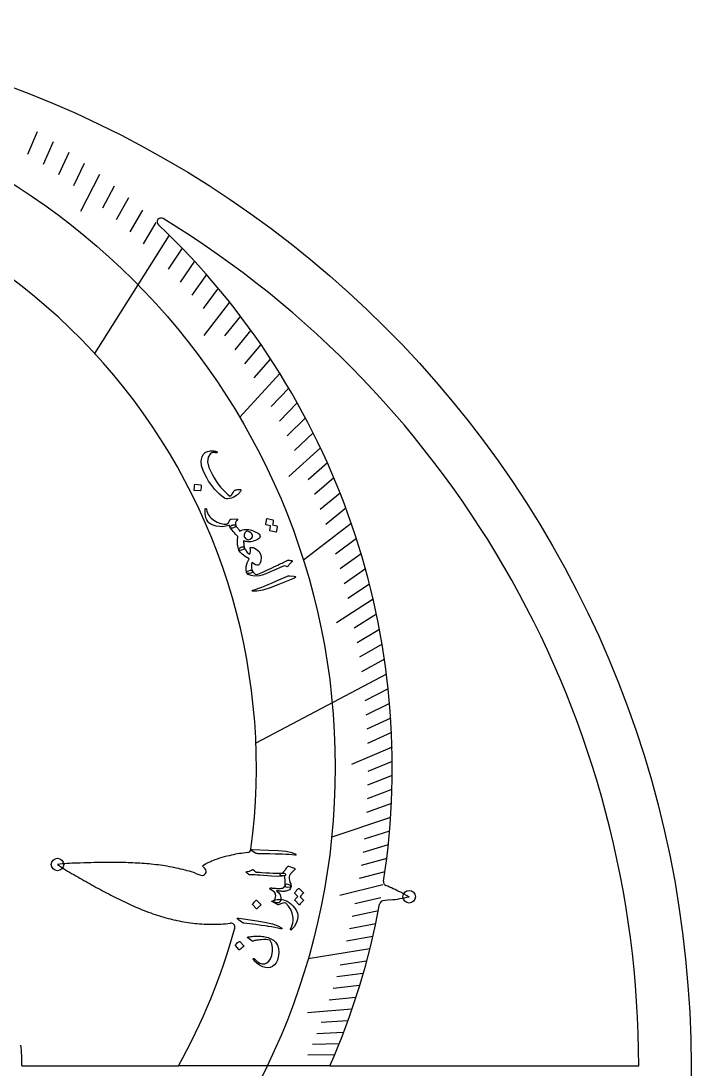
# Model space of a CAD drawing. Header units: millimetres. Extents: x -67 to 67, y -67 to 67.
# Drawn here: x 24.1 to 67, y -0.2 to 67 of the extents above; entities that cross this region are included whole.
import ezdxf

# ---------------------------------------------------------------- set-up
doc = ezdxf.new("R2010")
doc.units = ezdxf.units.MM
for name, color, linetype in [('CUT_INNER', 6, 'Continuous'), ('CUT_OUTER', 1, 'Continuous'), ('ENGRAVE', 7, 'Continuous'), ('ENGRAVE_FINE', 8, 'Continuous'), ('TEXT', 5, 'Continuous')]:
    doc.layers.add(name, color=color, linetype=linetype)

msp = doc.modelspace()

# ---------------------------------------------------------------- linework, layer by layer
at = {"layer": 'CUT_INNER'}
for points in [[(35.851, 12.642), (35.684, 12.808), (35.681, 12.812)], [(35.269, 12.345), (35.59, 12.23)], [(48.393, 11.137), (48.93, 10.849), (48.934, 10.846)], [(47.726, 10.641), (47.258, 10.581)], [(37.484, 9.149), (37.471, 9.147)], [(24.121, 0), (34.142, 0)], [(43.857, 0), (63.65, 0)]]:
    msp.add_lwpolyline(points, dxfattribs=at)
for centre, radius, start, end in [((0, 19.146), 39.144, 352.28361, 87.65787), ((33.034, 54.113), 0.25, 58.53516, 226.58203), ((0.001, 19.146), 47.853, 351.21611, 46.62971), ((0.001, 0), 63.649, 359.99976, 58.59793), ((39.261, 5.383), 8.308, 101.84655, 110.73031), ((39.419, 5.005), 8.711, 95.58141, 102.35826), ((38.542, 13.923), 0.25, 276.94079, 352.44141), ((27.725, 2.788), 10.215, 90.5731, 97.45105), ((32.333, 21.209), 10.196, 234.41726, 241.30067), ((30.186, -63.848), 76.893, 90.56019, 91.91046), ((29.828, -26.446), 39.49, 88.83015, 90.57156), ((30.134, -11.649), 24.689, 86.07694, 88.8383), ((30.618, -4.587), 17.611, 82.24398, 86.07703), ((31.125, -0.853), 13.843, 77.39805, 82.23551), ((39.445, 6.524), 7.329, 115.24221, 120.90785), ((70.664, 87.178), 86.49, 240.01353, 240.81579), ((31.565, 1.132), 11.81, 71.72197, 77.38076), ((35.674, 12.465), 0.25, 250.16903, 45.05509), ((54.444, 58.043), 53.144, 240.76568, 242.06129), ((47.54, 11.801), 0.25, 171.38765, 245.83961), ((28.029, -32.23), 47.91, 64.84618, 66.10148), ((43.911, 38.166), 30.649, 242.04724, 244.27988), ((46.625, 20.787), 10.205, 276.19637, 283.08134), ((39.547, 29.101), 20.588, 244.2759, 247.5676), ((0.007, 19.144), 47.847, 336.41543, 349.44572), ((47.29, 10.333), 0.25, 97.28539, 169.27734), ((37.588, 24.361), 15.459, 247.57158, 251.91442), ((36.721, 21.713), 12.673, 251.92737, 257.19685), ((36.395, 20.299), 11.222, 257.21717, 263.18404), ((0.02, 19.137), 39.122, 330.71437, 344.73352), ((36.318, 19.678), 10.596, 263.20279, 269.61283), ((36.317, 19.301), 10.219, 269.60254, 276.48476), ((37.521, 8.902), 0.25, 344.70703, 98.41629), ((10.079, -0.018), 14.042, 0.0737, 5.54873)]:
    msp.add_arc(centre, radius, start, end, dxfattribs=at)
at = {"layer": 'CUT_OUTER'}
msp.add_circle((0, 0), 67, dxfattribs=at)
at = {"layer": 'ENGRAVE'}
for points in [[(33.555, 53.265), (28.777, 45.681)], [(40.649, 44.398), (38.075, 41.586)], [(45.228, 34.781), (42.156, 32.419)], [(47.48, 25.123), (39.114, 20.696)], [(47.746, 15.927), (43.969, 14.667)], [(46.416, 7.501), (42.454, 6.861)], [(43.858, 0), (34.143, 0)]]:
    msp.add_lwpolyline(points, dxfattribs=at)
for centre, radius in [((0, 19.146), 44.196), ((26.399, 12.917), 0.402), ((48.935, 10.846), 0.402)]:
    msp.add_circle(centre, radius, dxfattribs=at)
at = {"layer": 'ENGRAVE_FINE'}
for points in [[(25.087, 59.897), (24.474, 58.432)], [(26.118, 59.244), (25.477, 57.79)], [(27.127, 58.569), (26.458, 57.125)], [(28.114, 57.871), (27.418, 56.438)], [(29.079, 57.152), (27.873, 54.781)], [(30.021, 56.412), (29.271, 55.002)], [(30.94, 55.652), (30.163, 54.254)], [(31.836, 54.874), (31.032, 53.489)], [(32.708, 54.078), (31.878, 52.706)], [(34.378, 52.435), (33.496, 51.09)], [(35.176, 51.591), (34.268, 50.26)], [(35.949, 50.733), (35.016, 49.416)], [(36.696, 49.861), (35.739, 48.56)], [(37.419, 48.976), (35.781, 46.832)], [(38.116, 48.08), (37.109, 46.811)], [(38.788, 47.174), (37.757, 45.92)], [(39.434, 46.257), (38.379, 45.02)], [(40.054, 45.332), (38.976, 44.112)], [(41.219, 43.457), (40.095, 42.272)], [(41.764, 42.509), (40.617, 41.342)], [(42.283, 41.556), (41.114, 40.407)], [(42.777, 40.597), (41.587, 39.468)], [(43.246, 39.634), (41.225, 37.782)], [(43.691, 38.668), (42.459, 37.577)], [(44.111, 37.699), (42.858, 36.628)], [(44.507, 36.728), (43.234, 35.677)], [(44.88, 35.755), (43.586, 34.724)], [(45.553, 33.807), (44.221, 32.819)], [(45.855, 32.834), (44.504, 31.866)], [(46.134, 31.861), (44.765, 30.916)], [(46.391, 30.89), (45.004, 29.966)], [(46.626, 29.921), (44.281, 28.416)], [(46.838, 28.954), (45.417, 28.076)], [(47.03, 27.991), (45.592, 27.135)], [(47.2, 27.031), (45.746, 26.198)], [(47.35, 26.075), (45.88, 25.265)], [(47.589, 24.176), (46.089, 23.414)], [(47.679, 23.234), (46.165, 22.496)], [(47.75, 22.298), (46.222, 21.584)], [(47.803, 21.368), (46.261, 20.679)], [(47.837, 20.444), (45.241, 19.334)], [(47.853, 19.526), (46.286, 18.887)], [(47.851, 18.615), (46.272, 18.001)], [(47.833, 17.712), (46.242, 17.123)], [(47.798, 16.815), (46.196, 16.252)], [(47.678, 15.046), (46.056, 14.534)], [(47.595, 14.173), (45.964, 13.687)], [(47.497, 13.309), (45.856, 12.849)], [(47.384, 12.452), (45.735, 12.019)], [(47.256, 11.605), (44.488, 10.925)], [(47.115, 10.766), (45.45, 10.386)], [(46.96, 9.936), (45.288, 9.582)], [(46.791, 9.115), (45.113, 8.788)], [(46.61, 8.303), (44.925, 8.003)], [(46.21, 6.708), (44.515, 6.462)], [(45.992, 5.924), (44.292, 5.705)], [(45.762, 5.15), (44.059, 4.958)], [(45.521, 4.385), (43.814, 4.22)], [(45.269, 3.63), (42.413, 3.401)], [(45.007, 2.884), (43.295, 2.775)], [(44.734, 2.149), (43.02, 2.066)], [(44.451, 1.423), (42.736, 1.368)], [(44.159, 0.706), (42.443, 0.679)]]:
    msp.add_lwpolyline(points, dxfattribs=at)
at = {"layer": 'TEXT'}
for points in [[(38.141, 36.88), (38.121, 36.839), (38.096, 36.799), (38.067, 36.759), (38.034, 36.72), (37.996, 36.681), (37.955, 36.644), (37.91, 36.607), (37.861, 36.572), (37.759, 36.508), (37.653, 36.455), (37.542, 36.413), (37.428, 36.382), (37.322, 36.365), (37.23, 36.364), (37.153, 36.379), (37.09, 36.41), (36.934, 36.527), (36.782, 36.657), (36.634, 36.799), (36.49, 36.954), (36.351, 37.122), (36.215, 37.303), (36.084, 37.498), (35.958, 37.705), (35.751, 38.111), (35.631, 38.471), (35.6, 38.787), (35.659, 39.062), (35.743, 39.209), (35.859, 39.32), (36.007, 39.396), (36.189, 39.436), (36.231, 39.438), (36.276, 39.439), (36.323, 39.437), (36.372, 39.433), (36.422, 39.427), (36.476, 39.419), (36.531, 39.408), (36.588, 39.395), (36.605, 39.39), (36.618, 39.381), (36.628, 39.37), (36.633, 39.357), (36.635, 39.346), (36.633, 39.336), (36.627, 39.325), (36.618, 39.314), (36.609, 39.306), (36.597, 39.302), (36.585, 39.301), (36.572, 39.303), (36.516, 39.314), (36.461, 39.321), (36.407, 39.324), (36.353, 39.323), (36.305, 39.316), (36.262, 39.303), (36.224, 39.283), (36.192, 39.258), (36.047, 39.027), (36.019, 38.731), (36.105, 38.368), (36.303, 37.935), (36.432, 37.708), (36.564, 37.496), (36.7, 37.299), (36.84, 37.117), (36.984, 36.951), (37.134, 36.799), (37.288, 36.662), (37.449, 36.54), (37.52, 36.592), (37.591, 36.669), (37.66, 36.77), (37.729, 36.895), (37.738, 36.902), (37.757, 36.911), (37.785, 36.92), (37.824, 36.931), (37.828, 36.931), (37.832, 36.931), (37.835, 36.931), (37.837, 36.932), (37.892, 36.942), (37.955, 36.95), (38.026, 36.953), (38.106, 36.954), (38.133, 36.95), (38.147, 36.937), (38.15, 36.913), (38.141, 36.88)], [(35.573, 37.255), (35.58, 37.252), (35.586, 37.247), (35.591, 37.24), (35.595, 37.229), (35.602, 37.144), (35.599, 37.059), (35.587, 36.975), (35.567, 36.892), (35.562, 36.882), (35.556, 36.876), (35.548, 36.873), (35.539, 36.873), (35.167, 36.899), (35.157, 36.902), (35.151, 36.909), (35.15, 36.921), (35.153, 36.937), (35.155, 36.951), (35.158, 36.972), (35.163, 37.002), (35.167, 37.039), (35.172, 37.084), (35.178, 37.138), (35.184, 37.201), (35.19, 37.273), (35.192, 37.283), (35.195, 37.289), (35.201, 37.292), (35.208, 37.291)], [(37.522, 35.056), (37.883, 35.067), (37.913, 35.064), (37.931, 35.057), (37.936, 35.044), (37.927, 35.027), (37.887, 34.972), (37.853, 34.921), (37.827, 34.874), (37.808, 34.832), (37.797, 34.789), (37.795, 34.747), (37.8, 34.705), (37.814, 34.663), (37.82, 34.618), (37.799, 34.575), (37.753, 34.536), (37.68, 34.5), (37.602, 34.475), (37.54, 34.469), (37.493, 34.484), (37.463, 34.519), (37.449, 34.549), (37.435, 34.58), (37.423, 34.612), (37.411, 34.645), (37.407, 34.65), (37.401, 34.653), (37.392, 34.654), (37.38, 34.654), (37.187, 34.598), (36.988, 34.573), (36.781, 34.58), (36.569, 34.616), (36.372, 34.673), (36.216, 34.741), (36.1, 34.821), (36.023, 34.913), (35.972, 35.008), (35.931, 35.098), (35.901, 35.183), (35.882, 35.263), (35.876, 35.304), (35.871, 35.348), (35.867, 35.396), (35.864, 35.447), (35.861, 35.501), (35.861, 35.559), (35.863, 35.62), (35.866, 35.685), (35.866, 35.7), (35.869, 35.714), (35.874, 35.724), (35.881, 35.732), (35.892, 35.74), (35.902, 35.744), (35.911, 35.744), (35.919, 35.74), (35.927, 35.735), (35.933, 35.727), (35.938, 35.717), (35.94, 35.705), (35.968, 35.578), (36.006, 35.465), (36.052, 35.364), (36.107, 35.276), (36.174, 35.194), (36.249, 35.118), (36.332, 35.048), (36.422, 34.983), (36.521, 34.924), (36.627, 34.87), (36.741, 34.821), (36.862, 34.776), (36.968, 34.748), (37.067, 34.732), (37.161, 34.729), (37.249, 34.738), (37.3, 34.768), (37.351, 34.822), (37.4, 34.901), (37.447, 35.006), (37.459, 35.025), (37.475, 35.04), (37.496, 35.05), (37.522, 35.056)], [(40.445, 34.624), (40.452, 34.621), (40.458, 34.614), (40.462, 34.606), (40.465, 34.594), (40.466, 34.548), (40.465, 34.502), (40.462, 34.458), (40.457, 34.413), (40.45, 34.37), (40.44, 34.327), (40.429, 34.283), (40.414, 34.24), (40.409, 34.23), (40.401, 34.224), (40.392, 34.221), (40.38, 34.222), (40.007, 34.306), (40.001, 34.31), (39.998, 34.318), (39.998, 34.33), (40.001, 34.346), (40.004, 34.358), (40.009, 34.376), (40.014, 34.401), (40.019, 34.433), (40.026, 34.472), (40.032, 34.518), (40.04, 34.571), (40.049, 34.632), (39.757, 34.697), (39.747, 34.701), (39.742, 34.709), (39.741, 34.722), (39.745, 34.739), (39.748, 34.753), (39.753, 34.776), (39.759, 34.807), (39.766, 34.846), (39.775, 34.893), (39.784, 34.95), (39.794, 35.016), (39.805, 35.091), (39.808, 35.1), (39.813, 35.105), (39.819, 35.107), (39.827, 35.105), (40.192, 35.018), (40.199, 35.015), (40.205, 35.009), (40.209, 35), (40.213, 34.989), (40.216, 34.95), (40.216, 34.912), (40.215, 34.874), (40.211, 34.837), (40.206, 34.8), (40.199, 34.763), (40.19, 34.727), (40.179, 34.692)], [(39.385, 33.997), (39.387, 33.991), (39.388, 33.986), (39.389, 33.981), (39.39, 33.976), (39.391, 33.972), (39.391, 33.967), (39.391, 33.963), (39.39, 33.958), (39.371, 33.901), (39.336, 33.847), (39.286, 33.798), (39.22, 33.752), (39.078, 33.682), (38.932, 33.635), (38.783, 33.611), (38.63, 33.609), (38.593, 33.612), (38.556, 33.615), (38.518, 33.619), (38.48, 33.625), (38.442, 33.631), (38.403, 33.638), (38.364, 33.646), (38.324, 33.656), (38.326, 33.588), (38.33, 33.523), (38.334, 33.462), (38.34, 33.403), (38.348, 33.346), (38.358, 33.293), (38.369, 33.243), (38.383, 33.196), (38.383, 33.176), (38.37, 33.156), (38.342, 33.134), (38.301, 33.113), (38.194, 33.067), (38.112, 33.044), (38.056, 33.043), (38.027, 33.066), (37.966, 33.232), (37.934, 33.435), (37.93, 33.674), (37.953, 33.951), (37.886, 34.014), (37.814, 34.087), (37.739, 34.169), (37.659, 34.259), (37.583, 34.35), (37.524, 34.424), (37.484, 34.481), (37.461, 34.522), (37.458, 34.546), (37.466, 34.571), (37.487, 34.598), (37.519, 34.627), (37.538, 34.64), (37.558, 34.652), (37.579, 34.663), (37.6, 34.672), (37.623, 34.679), (37.645, 34.686), (37.667, 34.692), (37.69, 34.697), (37.734, 34.702), (37.77, 34.698), (37.795, 34.687), (37.812, 34.666), (37.845, 34.615), (37.878, 34.566), (37.911, 34.518), (37.944, 34.472), (37.977, 34.427), (38.011, 34.383), (38.045, 34.34), (38.08, 34.297), (38.165, 34.339), (38.258, 34.37), (38.36, 34.39), (38.471, 34.398), (38.563, 34.395), (38.656, 34.385), (38.748, 34.368), (38.84, 34.345), (38.932, 34.314), (39.024, 34.275), (39.117, 34.229), (39.209, 34.174), (39.274, 34.128), (39.325, 34.084), (39.362, 34.04), (39.385, 33.997)], [(38.899, 34.019), (38.858, 34.109), (38.788, 34.184), (38.691, 34.243), (38.565, 34.285), (38.528, 34.286), (38.49, 34.268), (38.45, 34.231), (38.409, 34.174), (38.376, 34.108), (38.358, 34.044), (38.356, 33.985), (38.369, 33.928), (38.401, 33.873), (38.454, 33.822), (38.527, 33.773), (38.621, 33.727), (38.751, 33.783), (38.841, 33.85), (38.89, 33.928), (38.899, 34.019)], [(38.881, 31.752), (38.891, 31.691), (38.877, 31.643), (38.84, 31.609), (38.779, 31.588), (38.678, 31.577), (38.601, 31.581), (38.548, 31.6), (38.52, 31.635), (38.478, 31.822), (38.492, 32.028), (38.562, 32.254), (38.688, 32.502), (38.427, 32.67), (38.229, 32.819), (38.096, 32.95), (38.027, 33.066), (38.021, 33.11), (38.037, 33.154), (38.074, 33.198), (38.133, 33.241), (38.218, 33.279), (38.288, 33.284), (38.343, 33.256), (38.383, 33.196), (38.411, 33.138), (38.443, 33.081), (38.478, 33.028), (38.517, 32.976), (38.559, 32.926), (38.606, 32.878), (38.657, 32.833), (38.712, 32.79), (38.744, 32.878), (38.76, 32.977), (38.759, 33.087), (38.742, 33.206), (38.743, 33.218), (38.749, 33.228), (38.761, 33.236), (38.779, 33.242), (38.846, 33.245), (38.928, 33.229), (39.024, 33.193), (39.135, 33.137), (39.303, 32.997), (39.408, 32.822), (39.448, 32.612), (39.423, 32.37), (39.391, 32.26), (39.351, 32.178), (39.303, 32.124), (39.247, 32.097), (39.177, 32.098), (39.09, 32.129), (38.986, 32.19), (38.866, 32.28), (38.831, 32.175), (38.822, 32.053), (38.839, 31.912), (38.881, 31.752)], [(41.188, 32.426), (41.263, 32.418), (41.322, 32.413), (41.365, 32.409), (41.393, 32.408), (41.411, 32.406), (41.425, 32.4), (41.436, 32.39), (41.443, 32.377), (41.445, 32.361), (41.442, 32.345), (41.432, 32.331), (41.417, 32.318), (41.342, 32.255), (41.278, 32.189), (41.224, 32.118), (41.181, 32.044), (41.167, 32.022), (41.146, 32.011), (41.12, 32.01), (41.087, 32.019), (40.934, 32.072), (40.88, 32.048), (40.827, 32.025), (40.775, 32.001), (40.724, 31.979), (40.675, 31.956), (40.626, 31.934), (40.578, 31.912), (40.531, 31.89), (40.098, 31.692), (39.755, 31.547), (39.505, 31.456), (39.346, 31.416), (39.04, 31.403), (38.8, 31.435), (38.627, 31.512), (38.52, 31.635), (38.519, 31.639), (38.518, 31.643), (38.516, 31.647), (38.515, 31.651), (38.53, 31.681), (38.577, 31.713), (38.655, 31.746), (38.766, 31.78), (38.807, 31.79), (38.84, 31.788), (38.865, 31.776), (38.881, 31.752), (38.934, 31.658), (38.998, 31.586), (39.072, 31.535), (39.159, 31.507), (39.242, 31.537), (39.335, 31.573), (39.44, 31.616), (39.555, 31.666), (39.68, 31.721), (39.815, 31.782), (39.96, 31.849), (40.115, 31.922), (40.267, 31.992), (40.404, 32.056), (40.525, 32.113), (40.63, 32.163), (40.72, 32.207), (40.795, 32.243), (40.855, 32.271), (40.899, 32.291), (41.114, 32.407), (41.137, 32.415), (41.156, 32.421), (41.173, 32.425), (41.188, 32.426)], [(41.551, 31.391), (41.638, 31.372), (41.674, 31.347), (41.659, 31.316), (41.593, 31.278), (40.63, 30.894), (40.037, 30.662), (39.554, 30.509), (39.181, 30.435), (38.919, 30.438), (38.895, 30.445), (38.881, 30.454), (38.877, 30.464), (38.882, 30.474), (38.892, 30.485), (38.906, 30.494), (38.924, 30.503), (38.946, 30.511), (39.121, 30.562), (39.305, 30.624), (39.496, 30.697), (39.696, 30.782), (39.749, 30.803), (39.89, 30.862), (40.12, 30.959), (40.439, 31.094), (41.143, 31.403), (41.182, 31.416), (41.218, 31.425), (41.253, 31.429), (41.286, 31.427)], [(38.869, 13.776), (38.797, 13.825), (38.774, 13.859), (38.8, 13.879), (38.876, 13.884), (39.911, 13.84), (40.547, 13.813), (41.051, 13.76), (41.422, 13.678), (41.661, 13.568), (41.679, 13.551), (41.689, 13.537), (41.689, 13.526), (41.68, 13.518), (41.666, 13.512), (41.65, 13.509), (41.63, 13.508), (41.606, 13.511), (41.426, 13.535), (41.233, 13.553), (41.028, 13.563), (40.81, 13.568), (40.754, 13.57), (40.601, 13.574), (40.351, 13.581), (40.005, 13.59), (39.237, 13.607), (39.197, 13.611), (39.16, 13.618), (39.127, 13.629), (39.097, 13.643)], [(40.671, 12.239), (40.675, 12.289), (40.694, 12.325), (40.728, 12.348), (40.776, 12.358), (40.8, 12.363), (40.825, 12.375), (40.85, 12.395), (40.877, 12.423), (40.891, 12.441), (40.907, 12.461), (40.925, 12.483), (40.944, 12.506), (40.964, 12.532), (40.985, 12.56), (41.006, 12.59), (41.028, 12.622), (41.069, 12.681), (41.104, 12.728), (41.131, 12.762), (41.152, 12.783), (41.169, 12.796), (41.186, 12.804), (41.203, 12.806), (41.219, 12.803), (41.34, 12.766), (41.444, 12.73), (41.53, 12.695), (41.598, 12.662), (41.606, 12.654), (41.611, 12.644), (41.613, 12.632), (41.612, 12.616), (41.608, 12.597), (41.603, 12.581), (41.597, 12.57), (41.591, 12.563), (41.476, 12.471), (41.384, 12.383), (41.313, 12.298), (41.265, 12.216), (41.243, 12.129), (41.245, 12.02), (41.27, 11.89), (41.319, 11.738), (41.343, 11.664), (41.359, 11.601), (41.365, 11.549), (41.363, 11.508), (41.356, 11.489), (41.343, 11.474), (41.323, 11.464), (41.298, 11.458), (41.157, 11.449), (41.058, 11.466), (41.003, 11.508), (40.99, 11.576), (40.995, 11.646), (40.996, 11.717), (40.995, 11.79), (40.991, 11.866), (40.983, 11.943), (40.972, 12.022), (40.958, 12.103), (40.939, 12.185), (40.823, 12.18), (40.74, 12.187), (40.689, 12.207), (40.671, 12.239)], [(39.485, 12.407), (39.751, 12.388), (39.988, 12.373), (40.196, 12.361), (40.374, 12.353), (40.522, 12.349), (40.641, 12.348), (40.73, 12.35), (40.789, 12.356), (40.865, 12.367), (40.926, 12.361), (40.972, 12.34), (41.002, 12.303), (41.015, 12.262), (41.01, 12.228), (40.986, 12.2), (40.943, 12.18), (40.789, 12.158), (40.514, 12.154), (40.117, 12.169), (39.6, 12.205), (39.378, 12.224), (39.2, 12.239), (39.068, 12.248), (38.979, 12.252), (38.781, 12.242), (38.746, 12.242), (38.715, 12.247), (38.688, 12.255), (38.665, 12.267), (38.611, 12.311), (38.57, 12.345), (38.541, 12.37), (38.523, 12.385), (38.499, 12.414), (38.492, 12.435), (38.503, 12.449), (38.532, 12.457), (38.609, 12.465), (38.693, 12.489), (38.783, 12.527), (38.878, 12.581), (38.896, 12.59), (38.914, 12.593), (38.93, 12.588), (38.946, 12.577), (38.963, 12.56), (38.98, 12.544), (38.995, 12.529), (39.01, 12.515), (39.023, 12.502), (39.035, 12.49), (39.046, 12.479), (39.055, 12.468), (39.072, 12.453), (39.089, 12.442), (39.107, 12.435), (39.126, 12.432), (39.168, 12.43), (39.241, 12.425), (39.347, 12.418), (39.485, 12.407)], [(40.013, 11.376), (40.023, 11.393), (40.039, 11.404), (40.061, 11.409), (40.087, 11.408), (40.106, 11.407), (40.131, 11.405), (40.164, 11.403), (40.204, 11.401), (40.251, 11.397), (40.304, 11.394), (40.364, 11.389), (40.431, 11.385), (40.558, 11.377), (40.665, 11.378), (40.753, 11.387), (40.821, 11.405), (40.876, 11.431), (40.923, 11.469), (40.961, 11.517), (40.99, 11.576), (41.02, 11.631), (41.059, 11.662), (41.108, 11.669), (41.167, 11.652), (41.256, 11.61), (41.319, 11.572), (41.355, 11.54), (41.364, 11.512), (41.325, 11.391), (41.259, 11.299), (41.167, 11.236), (41.048, 11.201), (41.011, 11.197), (40.973, 11.194), (40.932, 11.192), (40.889, 11.191), (40.843, 11.191), (40.795, 11.192), (40.745, 11.196), (40.691, 11.201), (40.639, 11.207), (40.593, 11.212), (40.553, 11.216), (40.519, 11.22), (40.491, 11.222), (40.469, 11.225), (40.455, 11.226), (40.447, 11.227), (40.444, 11.228), (40.441, 11.227), (40.44, 11.226), (40.44, 11.224), (40.442, 11.222), (40.445, 11.218), (40.45, 11.214), (40.456, 11.208), (40.589, 11.095), (40.674, 10.959), (40.712, 10.801), (40.702, 10.619), (40.678, 10.546), (40.636, 10.494), (40.577, 10.464), (40.499, 10.454), (40.433, 10.461), (40.378, 10.474), (40.334, 10.495), (40.303, 10.522), (40.283, 10.552), (40.275, 10.58), (40.279, 10.605), (40.295, 10.627), (40.314, 10.646), (40.328, 10.662), (40.338, 10.677), (40.343, 10.69), (40.372, 10.809), (40.38, 10.914), (40.369, 11.005), (40.337, 11.082), (40.301, 11.131), (40.239, 11.186), (40.152, 11.248), (40.039, 11.316), (40.022, 11.327), (40.011, 11.341), (40.008, 11.357), (40.013, 11.376)], [(41.618, 11.064), (41.614, 11.071), (41.612, 11.079), (41.613, 11.088), (41.616, 11.1), (41.639, 11.139), (41.664, 11.176), (41.69, 11.212), (41.717, 11.246), (41.746, 11.279), (41.776, 11.31), (41.809, 11.341), (41.843, 11.37), (41.853, 11.375), (41.863, 11.377), (41.872, 11.374), (41.881, 11.367), (42.157, 11.102), (42.16, 11.096), (42.159, 11.088), (42.153, 11.077), (42.142, 11.065), (42.132, 11.057), (42.119, 11.044), (42.101, 11.025), (42.08, 11.001), (42.054, 10.972), (42.024, 10.936), (41.989, 10.895), (41.949, 10.849), (42.16, 10.637), (42.166, 10.628), (42.166, 10.618), (42.16, 10.607), (42.148, 10.595), (42.137, 10.584), (42.12, 10.568), (42.099, 10.545), (42.071, 10.516), (42.038, 10.481), (41.999, 10.438), (41.955, 10.389), (41.904, 10.332), (41.896, 10.326), (41.889, 10.325), (41.883, 10.327), (41.878, 10.333), (41.62, 10.604), (41.616, 10.611), (41.615, 10.619), (41.616, 10.628), (41.619, 10.64), (41.638, 10.673), (41.658, 10.705), (41.679, 10.736), (41.703, 10.765), (41.727, 10.792), (41.753, 10.819), (41.779, 10.844), (41.807, 10.868)], [(38.899, 10.34), (38.895, 10.346), (38.893, 10.354), (38.894, 10.363), (38.898, 10.373), (38.948, 10.443), (39.004, 10.507), (39.065, 10.566), (39.133, 10.618), (39.143, 10.622), (39.152, 10.623), (39.16, 10.621), (39.167, 10.615), (39.438, 10.357), (39.444, 10.348), (39.444, 10.339), (39.438, 10.329), (39.425, 10.318), (39.415, 10.308), (39.398, 10.293), (39.376, 10.273), (39.349, 10.246), (39.316, 10.214), (39.276, 10.175), (39.231, 10.13), (39.181, 10.078), (39.173, 10.072), (39.166, 10.069), (39.159, 10.07), (39.154, 10.076)], [(41.398, 8.737), (41.386, 8.726), (41.374, 8.719), (41.363, 8.714), (41.352, 8.713), (41.344, 8.714), (41.336, 8.718), (41.329, 8.725), (41.323, 8.734), (41.32, 8.742), (41.32, 8.752), (41.323, 8.764), (41.329, 8.777), (41.421, 8.964), (41.48, 9.147), (41.506, 9.326), (41.5, 9.501), (41.44, 9.783), (41.342, 10.031), (41.208, 10.248), (41.038, 10.431), (41.034, 10.434), (41.031, 10.436), (41.029, 10.438), (41.026, 10.44), (41.025, 10.441), (41.023, 10.442), (41.021, 10.443), (41.019, 10.444), (40.933, 10.448), (40.828, 10.428), (40.704, 10.386), (40.561, 10.32), (40.553, 10.318), (40.545, 10.318), (40.54, 10.319), (40.535, 10.321), (40.141, 10.531), (40.128, 10.548), (40.144, 10.568), (40.187, 10.593), (40.259, 10.622), (40.366, 10.654), (40.48, 10.673), (40.602, 10.68), (40.731, 10.674), (40.803, 10.663), (40.89, 10.64), (40.993, 10.604), (41.111, 10.556), (41.235, 10.487), (41.358, 10.39), (41.481, 10.265), (41.602, 10.111), (41.705, 9.95), (41.773, 9.8), (41.808, 9.661), (41.81, 9.533), (41.764, 9.317), (41.68, 9.112), (41.557, 8.919), (41.398, 8.737)], [(38.002, 9.372), (37.936, 9.429), (37.917, 9.465), (37.945, 9.482), (38.02, 9.479), (39.044, 9.316), (39.673, 9.217), (40.167, 9.107), (40.527, 8.984), (40.751, 8.847), (40.768, 8.828), (40.776, 8.813), (40.774, 8.802), (40.764, 8.795), (40.751, 8.791), (40.734, 8.789), (40.714, 8.791), (40.691, 8.796), (40.514, 8.841), (40.324, 8.88), (40.121, 8.914), (39.906, 8.943), (39.85, 8.952), (39.699, 8.974), (39.452, 9.009), (39.109, 9.058), (38.348, 9.162), (38.308, 9.17), (38.273, 9.182), (38.241, 9.196), (38.213, 9.214)], [(38.621, 8.27), (38.699, 8.284), (38.78, 8.296), (38.863, 8.306), (38.949, 8.315), (39.038, 8.321), (39.131, 8.324), (39.227, 8.325), (39.327, 8.322), (39.426, 8.316), (39.522, 8.306), (39.617, 8.292), (39.709, 8.273), (39.8, 8.251), (39.889, 8.223), (39.977, 8.191), (40.063, 8.155), (40.152, 8.109), (40.231, 8.058), (40.301, 8.001), (40.363, 7.939), (40.488, 7.751), (40.561, 7.528), (40.58, 7.27), (40.545, 6.978), (40.49, 6.776), (40.41, 6.608), (40.306, 6.476), (40.179, 6.378), (40.037, 6.32), (39.886, 6.297), (39.724, 6.31), (39.553, 6.359), (39.382, 6.439), (39.225, 6.543), (39.084, 6.67), (38.957, 6.819), (38.944, 6.84), (38.939, 6.859), (38.941, 6.874), (38.952, 6.886), (38.969, 6.895), (38.987, 6.894), (39.008, 6.881), (39.031, 6.857), (39.199, 6.695), (39.363, 6.589), (39.523, 6.539), (39.68, 6.546), (39.822, 6.605), (39.945, 6.714), (40.047, 6.872), (40.128, 7.081), (40.179, 7.347), (40.179, 7.597), (40.128, 7.83), (40.025, 8.046), (40.02, 8.051), (40.013, 8.056), (40.003, 8.06), (39.991, 8.065), (39.887, 8.087), (39.763, 8.098), (39.617, 8.099), (39.45, 8.088), (39.365, 8.08), (39.286, 8.072), (39.213, 8.063), (39.145, 8.053), (39.083, 8.043), (39.026, 8.032), (38.976, 8.02), (38.932, 8.006), (38.909, 8), (38.889, 7.999), (38.873, 8.002), (38.859, 8.01), (38.593, 8.214), (38.578, 8.23), (38.578, 8.245), (38.593, 8.258), (38.621, 8.27)], [(37.804, 7.725), (37.8, 7.731), (37.799, 7.739), (37.801, 7.748), (37.805, 7.758), (37.859, 7.824), (37.919, 7.883), (37.985, 7.936), (38.056, 7.983), (38.066, 7.987), (38.075, 7.987), (38.083, 7.984), (38.09, 7.977), (38.343, 7.703), (38.348, 7.694), (38.347, 7.685), (38.34, 7.675), (38.327, 7.665), (38.316, 7.657), (38.298, 7.643), (38.275, 7.624), (38.246, 7.6), (38.211, 7.571), (38.169, 7.535), (38.121, 7.493), (38.067, 7.446), (38.059, 7.44), (38.051, 7.438), (38.045, 7.44), (38.04, 7.446)]]:
    msp.add_lwpolyline(points, close=True, dxfattribs=at)

doc.saveas('drawing.dxf')
